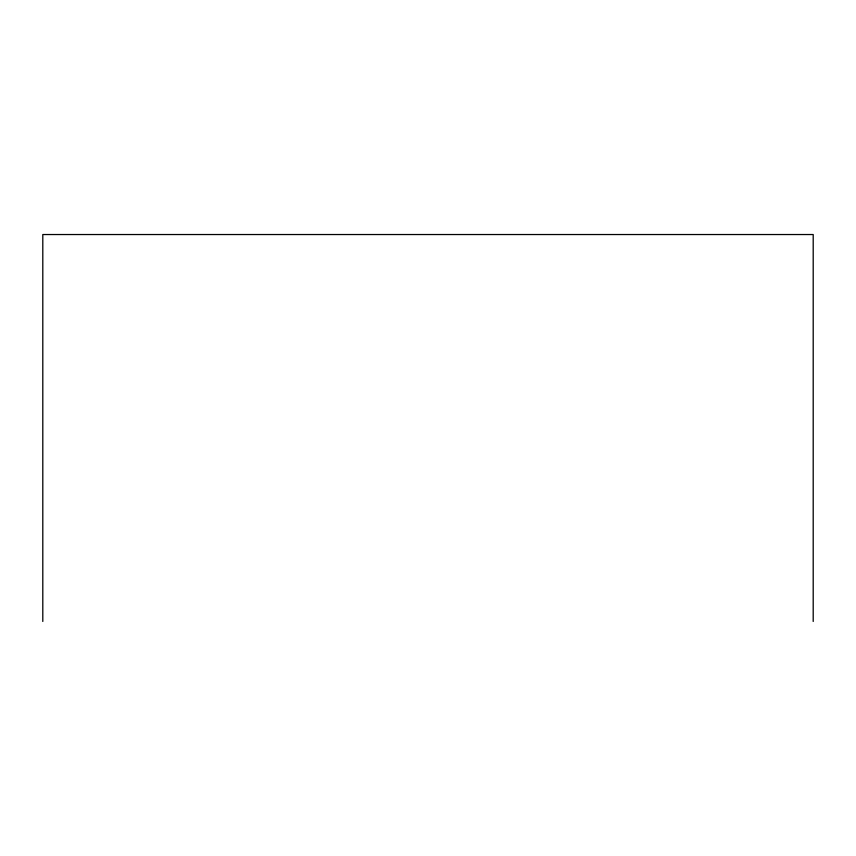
<?xml version="1.0" encoding="UTF-8"?>
<svg xmlns="http://www.w3.org/2000/svg" width="856" height="856" viewBox="0 0 856 856"><rect width="100%" height="100%" fill="white"/><g stroke="black" fill="none" stroke-linecap="round" stroke-linejoin="round"><path stroke-width="1.28" d="M813.2 621.467L813.2 234.533L42.8 234.533L42.8 621.467"/></g></svg>
